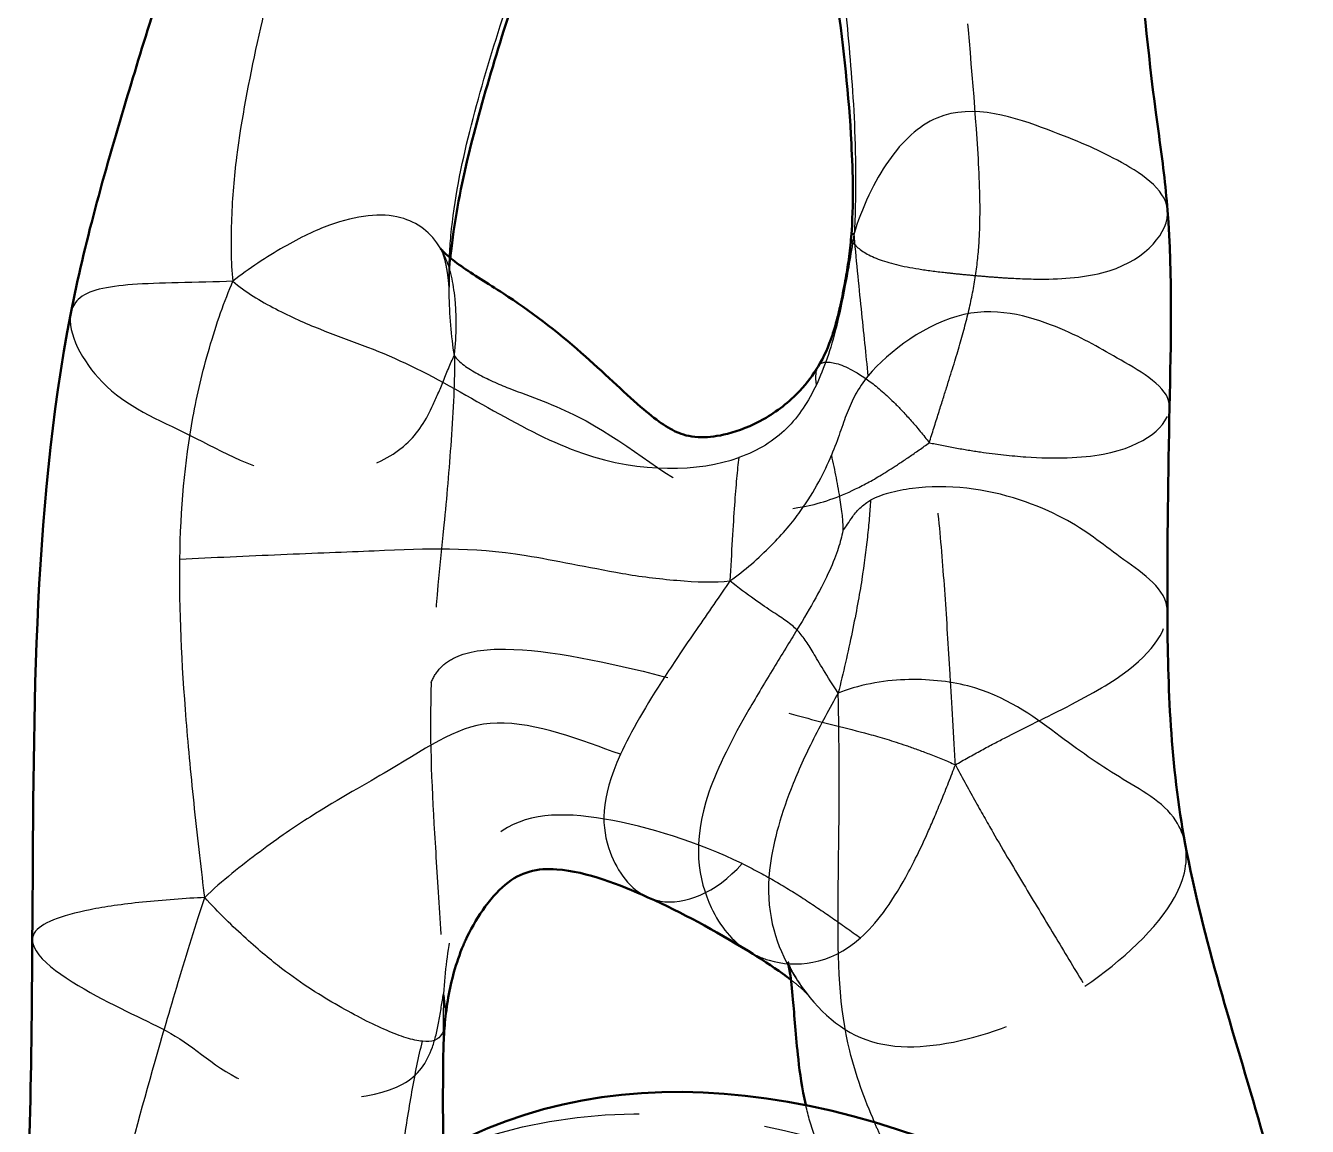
# Model space of a CAD drawing. Header units: millimetres. Extents: x 0 to 420, y 0 to 297.
# Drawn here: x 357.12 to 369.22, y 192.5 to 202.9 of the extents above; entities that cross this region are included whole.
import ezdxf

# ---------------------------------------------------------------- set-up
doc = ezdxf.new("R2010")
doc.units = ezdxf.units.MM
doc.header["$LTSCALE"] = 0.75
doc.linetypes.add('HIDDEN2', pattern=[4.7625, 3.175, -1.5875])
for name, color, linetype, lineweight in [('Hidden', 7, 'HIDDEN2', 25), ('Hidden Narrow', 7, 'HIDDEN2', 25), ('Visible', 7, 'Continuous', 50), ('Visible Narrow', 7, 'Continuous', 25)]:
    doc.layers.add(name, color=color, linetype=linetype, lineweight=lineweight)

msp = doc.modelspace()

# ---------------------------------------------------------------- linework, layer by layer
at = {"layer": 'Hidden', "extrusion": (5e-16, 3e-16, -1)}
msp.add_ellipse((366.8678, 181.2062), major_axis=(-6.2379, 10.8323), ratio=0.5780931, start_param=0, end_param=0.5565568, dxfattribs=at)
at = {"layer": 'Hidden', "extrusion": (-1.09958e-10, -7.58095e-11, -1)}
msp.add_open_spline([(361.0407, 200.7857), (361.0386, 200.7894), (361.0374, 200.791), (361.0374, 200.791)], degree=3, dxfattribs=at)
at = {"layer": 'Hidden', "extrusion": (2.4485e-12, 5.609e-13, -1)}
msp.add_open_spline([(361.1163, 200.4716), (361.1164, 200.4519), (361.1169, 200.4369), (361.1173, 200.427), (361.1174, 200.4257), (361.1174, 200.4257), (361.1174, 200.4258), (361.1173, 200.4266), (361.1172, 200.4287), (361.1166, 200.4378), (361.1159, 200.4468), (361.1137, 200.4694), (361.1123, 200.4833), (361.1078, 200.5218), (361.1042, 200.5481), (361.0988, 200.5831), (361.0976, 200.5905), (361.0951, 200.605), (361.0937, 200.6129), (361.0875, 200.6447), (361.0821, 200.6686), (361.0681, 200.7208), (361.0592, 200.746), (361.0504, 200.7676), (361.0467, 200.7749), (361.0422, 200.7831), (361.0414, 200.7845), (361.0407, 200.7857)], degree=3, knots=[0, 0, 0, 0, 0.06106045, 0.06106045, 0.07752883, 0.07752883, 0.08145089, 0.08145089, 0.09805773, 0.09805773, 0.12240527, 0.12240527, 0.14761614, 0.14761614, 0.18834656, 0.18834656, 0.2019732, 0.2019732, 0.21819326, 0.21819326, 0.26687046, 0.26687046, 0.3370841, 0.3370841, 0.39838151, 0.39838151, 0.41284373, 0.41284373, 0.41284373, 0.41284373], dxfattribs=at)
at = {"layer": 'Hidden'}
for points, knots in [([(361.1289, 200.7022), (361.1253, 200.6645), (361.1225, 200.6304), (361.1171, 200.5463), (361.1162, 200.5057), (361.1163, 200.4716)], [3.08494829, 3.08494829, 3.08494829, 3.08494829, 3.15624622, 3.15624622, 3.29134481, 3.29134481, 3.29134481, 3.29134481]), ([(364.3149, 194.059), (364.3149, 194.059), (364.3184, 194.0467), (364.3355, 194.0066), (364.3448, 193.9864), (364.3791, 193.9225), (364.4185, 193.8595), (364.4548, 193.8094)], [3.17248449, 3.17248449, 3.17248449, 3.17248449, 3.35706548, 3.35706548, 3.47150428, 3.47150428, 3.64515259, 3.64515259, 3.64515259, 3.64515259]), ([(364.4548, 193.8094), (364.4761, 193.78), (364.4911, 193.7619), (364.4992, 193.7523), (364.5003, 193.7511), (364.5003, 193.7511), (364.4973, 193.7544), (364.4813, 193.7708), (364.4608, 193.7906), (364.4091, 193.836), (364.378, 193.8615), (364.3433, 193.8885)], [0, 0, 0, 0, 0.10168716, 0.10168716, 0.13878141, 0.13878141, 0.20029916, 0.20029916, 0.32487134, 0.32487134, 0.44726252, 0.44726252, 0.44726252, 0.44726252]), ([(367.5441, 190.2657), (367.5073, 190.2801), (367.4649, 190.2967), (367.3678, 190.3353), (367.3114, 190.3581), (367.1597, 190.4213), (367.0626, 190.4637), (366.7965, 190.5887), (366.626, 190.6795), (366.3403, 190.8466), (366.2167, 190.9245), (365.9548, 191.0945), (365.8223, 191.1841), (365.6195, 191.3162), (365.5067, 191.3871), (365.3157, 191.5181), (365.2455, 191.5681), (365.135, 191.6549), (365.095, 191.688), (364.994, 191.7772), (364.9336, 191.8368), (364.8211, 191.964), (364.7688, 192.0332), (364.6621, 192.1995), (364.6126, 192.3013), (364.5346, 192.5036), (364.5063, 192.6055), (364.4841, 192.703)], [0, 0, 0, 0, 0.0632322, 0.0632322, 0.1395199, 0.1395199, 0.2673595, 0.2673595, 0.4932609, 0.4932609, 0.682827, 0.682827, 0.9314426, 0.9314426, 1.1519427, 1.1519427, 1.2657772, 1.2657772, 1.3286349, 1.3286349, 1.4283413, 1.4283413, 1.5354768, 1.5354768, 1.6816256, 1.6816256, 1.8442835, 1.8442835, 1.8442835, 1.8442835])]:
    msp.add_open_spline(points, degree=3, knots=knots, dxfattribs=at)
at = {"layer": 'Hidden Narrow'}
for points, knots in [([(366.0867, 200.5367), (366.1028, 200.6448), (366.1136, 200.753), (366.1267, 200.9724), (366.1291, 201.0836), (366.1267, 201.4251), (366.084, 202.1404), (365.9502, 203.6441), (365.7593, 205.2956), (365.6195, 206.749), (365.4269, 207.7224), (365.3108, 208.2354), (365.2665, 208.4184), (365.1671, 208.8081), (365.1119, 209.0148), (365.0616, 209.1864)], [-5, -5, -5, -5, -4.75, -4.75, -4.5, -4.5, -4, -3, -2, -1, -0.5, -0.5, -0.25, -0.25, 0, 0, 0, 0]), ([(366.0867, 200.5367), (366.1374, 200.5322), (366.1896, 200.5277), (366.296, 200.5195), (366.3502, 200.5157), (366.5144, 200.5063), (366.8492, 200.4948), (367.5961, 200.5657), (367.9145, 200.9491), (367.8982, 201.1535)], [-6, -6, -6, -6, -5.875, -5.875, -5.75, -5.75, -5.5, -5, -4.0037562, -4.0037562, -4.0037562, -4.0037562]), ([(364.9127, 200.9022), (364.9124, 200.8983), (364.9125, 200.8943), (364.9155, 200.8699), (364.9273, 200.8483), (364.9911, 200.7797), (365.1389, 200.683), (365.4606, 200.6085), (365.7107, 200.5755), (365.8449, 200.5603), (365.8912, 200.5554), (365.9867, 200.5459), (366.036, 200.5413), (366.0867, 200.5367)], [0.2001427, 0.2001427, 0.2001427, 0.2001427, 0.25, 0.25, 0.5, 0.5, 1, 1.5, 1.75, 1.75, 1.875, 1.875, 2, 2, 2, 2]), ([(361.167, 199.7806), (361.1378, 199.9617), (361.1226, 200.1715), (361.115, 200.4864), (361.116, 200.6001), (361.1207, 200.7089)], [0, 0, 0, 0, 0.25, 0.25, 0.40142633, 0.40142633, 0.40142633, 0.40142633]), ([(357.5467, 200.1822), (357.51, 199.9932), (357.8419, 199.3837), (358.6592, 199.0664), (359.6183, 198.4917), (360.6489, 198.7761), (360.8885, 199.1516), (360.9888, 199.3647), (361.0228, 199.4427), (361.092, 199.6126), (361.1272, 199.7045), (361.167, 199.7806)], [-4.7924791, -4.7924791, -4.7924791, -4.7924791, -4, -3, -2, -1, -0.5, -0.5, -0.25, -0.25, 0, 0, 0, 0]), ([(361.167, 199.7806), (361.2096, 199.7156), (361.2957, 199.6598), (361.4797, 199.5587), (361.5777, 199.5133), (361.8895, 199.3927), (362.5694, 199.1578), (363.5168, 198.3103), (364.383, 198.2906), (364.9245, 198.4942), (365.1903, 198.649), (365.3403, 198.7448), (365.3962, 198.7818), (365.52, 198.8661), (365.5879, 198.9134), (365.6496, 198.9587)], [0, 0, 0, 0, 0.25, 0.25, 0.5, 0.5, 1, 2, 3, 3.5, 3.75, 3.75, 3.875, 3.875, 4, 4, 4, 4]), ([(364.5998, 199.6775), (364.6008, 199.6791), (364.6018, 199.6807), (364.6281, 199.7188), (364.7232, 199.7425), (364.9506, 199.6388), (365.1632, 199.4806), (365.241, 199.4145), (365.3743, 199.2817), (365.4241, 199.2281), (365.5344, 199.1024), (365.5949, 199.0303), (365.6496, 198.9587)], [0.4790097, 0.4790097, 0.4790097, 0.4790097, 0.5, 0.5, 1, 1.5, 1.5, 1.75, 1.75, 1.875, 1.875, 2, 2, 2, 2]), ([(365.6496, 198.9587), (365.7217, 198.9425), (365.8104, 198.9255), (365.9784, 198.8955), (366.0577, 198.8825), (366.2815, 198.8499), (366.7081, 198.8031), (367.5739, 198.8239), (367.9141, 199.1246), (367.9175, 199.2947)], [0, 0, 0, 0, 0.125, 0.125, 0.25, 0.25, 0.5, 1, 1.9673956, 1.9673956, 1.9673956, 1.9673956]), ([(365.8965, 195.918), (365.971, 195.9624), (366.0591, 196.0109), (366.2239, 196.0998), (366.3006, 196.1401), (366.5132, 196.2488), (366.9079, 196.4426), (367.6435, 196.8224), (367.8975, 197.1745), (367.8969, 197.362)], [0, 0, 0, 0, 0.125, 0.125, 0.25, 0.25, 0.5, 1, 1.9196551, 1.9196551, 1.9196551, 1.9196551]), ([(360.9482, 196.6948), (360.969, 196.7479), (360.9983, 196.7945), (361.0751, 196.8745), (361.1227, 196.9078), (361.2953, 196.9873), (361.7596, 197.0645), (363.2212, 196.7644), (364.2726, 196.4029), (364.959, 196.2453), (365.3027, 196.1437), (365.4968, 196.0777), (365.5692, 196.0513), (365.7293, 195.9895), (365.817, 195.9542), (365.8965, 195.918)], [0, 0, 0, 0, 0.25, 0.25, 0.5, 0.5, 1, 2, 3, 3.5, 3.75, 3.75, 3.875, 3.875, 4, 4, 4, 4]), ([(360.9482, 196.6948), (360.9314, 196.2131), (360.9501, 195.7463), (360.994, 195.0336), (361.0095, 194.7832), (361.0425, 194.2565), (361.06, 193.9803), (361.0649, 193.7557)], [1, 1, 1, 1, 1.5, 1.5, 1.75, 1.75, 2, 2, 2, 2]), ([(365.8965, 195.918), (365.9508, 195.8152), (366.0156, 195.6969), (366.1376, 195.4774), (366.1949, 195.3761), (366.3555, 195.0976), (366.4571, 194.9266), (366.6556, 194.5961), (366.7524, 194.4368), (366.9399, 194.1268), (367.0307, 193.9763), (367.1178, 193.8287)], [-1, -1, -1, -1, -0.875, -0.875, -0.75, -0.75, -0.5, -0.5, -0.25, -0.25, 0, 0, 0, 0]), ([(363.8827, 194.9851), (363.4717, 195.1841), (362.521, 195.4882), (361.6533, 195.457), (361.332, 195.0051), (361.2047, 194.6642), (361.1676, 194.5205), (361.1041, 194.1729), (361.0776, 193.9691), (361.0649, 193.7557)], [-3, -3, -3, -3, -2, -1, -0.5, -0.5, -0.25, -0.25, 0, 0, 0, 0]), ([(367.1178, 193.8287), (367.4655, 194.0635), (368.0286, 194.5834), (368.0927, 195.0219), (368.0652, 195.1699)], [5, 5, 5, 5, 6, 6.6462617, 6.6462617, 6.6462617, 6.6462617]), ([(362.9941, 194.6666), (363.0305, 194.6503), (363.2847, 194.5712), (363.6326, 194.703), (363.8827, 194.9851)], [2.8206581, 2.8206581, 2.8206581, 2.8206581, 3, 4, 4, 4, 4]), ([(363.8827, 194.9851), (363.9854, 194.9354), (364.0842, 194.8827), (364.276, 194.7727), (364.3691, 194.7153), (364.552, 194.5969), (364.7318, 194.4751), (364.9099, 194.3484), (364.9997, 194.2844)], [-1, -1, -1, -1, -0.75, -0.75, -0.5, -0.5, -0.25, 0, 0, 0, 0]), ([(357.1833, 194.2644), (357.182, 194.0867), (357.963, 193.6105), (358.6259, 193.3676), (359.2537, 192.7319), (360.6625, 192.7399), (360.9085, 193.1063), (360.9846, 193.3256), (361.0054, 193.4066), (361.0377, 193.5844), (361.0492, 193.6812), (361.0649, 193.7557)], [1.1114073, 1.1114073, 1.1114073, 1.1114073, 2, 3, 4, 5, 5.5, 5.5, 5.75, 5.75, 6, 6, 6, 6]), ([(363.939, 194.1605), (363.9995, 194.1234), (364.2931, 193.9941), (364.7059, 194.024), (364.9997, 194.2844)], [2.7093926, 2.7093926, 2.7093926, 2.7093926, 3, 4, 4, 4, 4]), ([(364.3249, 194.0122), (364.3533, 193.961), (364.5588, 193.632), (365.0465, 193.1878), (366.0638, 193.2862), (366.7702, 193.5939), (367.1178, 193.8287)], [1.8255391, 1.8255391, 1.8255391, 1.8255391, 2, 3, 4, 5, 5, 5, 5]), ([(361.0649, 193.7557), (361.0601, 193.4851), (361.0585, 193.1484), (361.0591, 192.5107), (361.0614, 192.2097), (361.0737, 191.3602), (361.1145, 189.7457), (361.1662, 188.3771), (361.2702, 187.5631)], [-2, -2, -2, -2, -1.75, -1.75, -1.5, -1.5, -1, 0, 0, 0, 0])]:
    msp.add_open_spline(points, degree=3, knots=knots, dxfattribs=at)
at = {"layer": 'Hidden Narrow', "extrusion": (-2.1405e-12, -1.815e-13, -1)}
msp.add_open_spline([(361.167, 199.7806), (361.1778, 199.8746), (361.1833, 199.9684), (361.1848, 200.1487), (361.181, 200.2351), (361.158, 200.4732), (361.1276, 200.6035), (361.0685, 200.7352), (361.0539, 200.7634), (361.0382, 200.7899)], degree=3, knots=[-2, -2, -2, -2, -1.875, -1.875, -1.75, -1.75, -1.5, -1.5, -1.42663349, -1.42663349, -1.42663349, -1.42663349], dxfattribs=at)
at = {"layer": 'Hidden Narrow', "extrusion": (-1.13515e-11, 3.2836e-12, -1)}
msp.add_open_spline([(365.6496, 198.9587), (365.6776, 199.0483), (365.7082, 199.146), (365.7642, 199.324), (365.7894, 199.4043), (365.8571, 199.6189), (365.8963, 199.7451), (365.9663, 199.9852), (365.9971, 200.0991), (366.0493, 200.3208), (366.0706, 200.4287), (366.0867, 200.5367)], degree=3, knots=[0, 0, 0, 0, 0.125, 0.125, 0.25, 0.25, 0.5, 0.5, 0.75, 0.75, 1, 1, 1, 1], dxfattribs=at)
at = {"layer": 'Hidden Narrow', "extrusion": (1.4966e-12, -1.43e-13, -1)}
msp.add_open_spline([(361.167, 199.7806), (361.1716, 199.5523), (361.1552, 199.2614), (361.1163, 198.7037), (361.0938, 198.437), (361.0172, 197.6731), (360.9649, 197.1765), (360.9482, 196.6948)], degree=3, knots=[0, 0, 0, 0, 0.25, 0.25, 0.5, 0.5, 1, 1, 1, 1], dxfattribs=at)
at = {"layer": 'Hidden Narrow', "extrusion": (-5.9089e-12, -4.447e-13, -1)}
msp.add_open_spline([(365.8965, 195.918), (365.8883, 196.0483), (365.8791, 196.2056), (365.8617, 196.5025), (365.8535, 196.642), (365.8305, 197.0339), (365.8153, 197.2824), (365.7812, 197.7681), (365.7623, 198.0052), (365.7276, 198.3584), (365.7141, 198.4799), (365.6834, 198.7302), (365.6662, 198.8591), (365.6496, 198.9587)], degree=3, knots=[0, 0, 0, 0, 0.125, 0.125, 0.25, 0.25, 0.5, 0.5, 0.75, 0.75, 0.875, 0.875, 1, 1, 1, 1], dxfattribs=at)
at = {"layer": 'Hidden Narrow', "extrusion": (-1.2974e-12, 7.166e-13, -1)}
msp.add_open_spline([(364.9997, 194.2844), (365.1467, 194.4147), (365.3574, 194.6989), (365.5688, 195.1296), (365.6811, 195.3825), (365.7216, 195.4781), (365.8089, 195.6919), (365.8556, 195.8101), (365.8965, 195.918)], degree=3, knots=[4, 4, 4, 4, 4.5, 4.75, 4.75, 4.875, 4.875, 5, 5, 5, 5], dxfattribs=at)
at = {"layer": 'Hidden Narrow', "extrusion": (4.34552e-11, 1.2371e-12, -1)}
msp.add_open_spline([(361.0649, 193.7557), (361.0777, 193.663), (361.0828, 193.5845), (361.0801, 193.5091), (361.0793, 193.4973), (361.0783, 193.486)], degree=3, knots=[0, 0, 0, 0, 0.25, 0.25, 0.2997139, 0.2997139, 0.2997139, 0.2997139], dxfattribs=at)
at = {"layer": 'Hidden Narrow'}
msp.add_open_spline([(365.1861, 192.4209), (365.168, 192.4614), (365.1502, 192.5019), (365.1329, 192.5424)], degree=3, dxfattribs=at)
at = {"layer": 'Visible'}
msp.add_ellipse((367.2213, 181.4098), major_axis=(-6.2379, 10.8323), ratio=0.5780931, start_param=-1.5707963, end_param=4.712389, dxfattribs=at)
for points, knots in [([(366.9942, 210.1796), (367.0648, 209.2974), (367.0623, 208.5554), (367.2422, 206.9641), (367.3814, 206.0605), (367.5938, 204.0814), (367.6542, 203.0271), (367.8505, 201.6244), (367.8794, 201.3902), (367.8982, 201.1535)], [0, 0, 0, 0, 1.3137919, 1.3137919, 2.6215508, 2.6215508, 4.3505584, 4.3505584, 4.6942517, 4.6942517, 4.6942517, 4.6942517]), ([(357.5467, 200.1822), (357.6738, 200.8356), (357.8579, 201.4853), (358.2392, 202.7598), (358.441, 203.3954), (358.8976, 204.8784), (359.1379, 205.7306), (359.6827, 207.5655), (360.0273, 208.5406), (360.2619, 209.4644)], [0, 0, 0, 0, 0.9896978, 0.9896978, 1.8084022, 1.8084022, 2.9125662, 2.9125662, 4.2777708, 4.2777708, 4.2777708, 4.2777708]), ([(364.9127, 200.9022), (364.9373, 201.2141), (364.9281, 201.5029), (364.8915, 202.2415), (364.8389, 202.6848), (364.6965, 203.7818), (364.5951, 204.4648), (364.4114, 205.9037), (364.3312, 206.641), (364.2122, 207.5882), (364.1689, 207.8754), (364.0638, 208.3624), (363.9989, 208.5812), (363.9262, 208.7456)], [0, 0, 0, 0, 0.4320578, 0.4320578, 1.1447715, 1.1447715, 2.2140511, 2.2140511, 3.2908303, 3.2908303, 3.8642062, 3.8642062, 4.4652607, 4.4652607, 4.4652607, 4.4652607]), ([(362.9481, 207.6206), (362.8399, 207.1897), (362.7393, 206.7604), (362.4393, 205.5497), (362.2287, 204.7739), (361.8082, 203.3869), (361.5991, 202.7703), (361.3408, 201.8525), (361.2626, 201.5362), (361.1775, 201.0824), (361.1543, 200.9306), (361.1348, 200.7613), (361.1316, 200.7307), (361.1289, 200.7022)], [0, 0, 0, 0, 0.533545, 0.533545, 1.530055, 1.530055, 2.363144, 2.363144, 2.7991416, 2.7991416, 3.0309885, 3.0309885, 3.0849483, 3.0849483, 3.0849483, 3.0849483]), ([(361.0374, 200.791), (361.0374, 200.791), (361.0394, 200.7882), (361.0511, 200.774), (361.0667, 200.757), (361.1233, 200.7049), (361.1742, 200.6651), (361.3419, 200.5476), (361.4798, 200.4635), (361.8698, 200.2117), (362.1453, 200.0031), (362.5753, 199.6211), (362.7593, 199.4411), (363.067, 199.1754), (363.1825, 199.0919), (363.3456, 199.0273), (363.405, 199.0114), (363.5694, 199.0104), (363.6527, 199.019), (363.8506, 199.0697), (363.9702, 199.1162), (364.2082, 199.2501), (364.329, 199.3436), (364.496, 199.5227), (364.5536, 199.601), (364.5998, 199.6775)], [0.0386981, 0.0386981, 0.0386981, 0.0386981, 0.0896604, 0.0896604, 0.1955757, 0.1955757, 0.3770685, 0.3770685, 0.7124928, 0.7124928, 1.2478815, 1.2478815, 1.7602773, 1.7602773, 2.2003387, 2.2003387, 2.4614897, 2.4614897, 2.6365737, 2.6365737, 2.8329197, 2.8329197, 3.0404375, 3.0404375, 3.1849379, 3.1849379, 3.1849379, 3.1849379]), ([(368.0652, 195.1699), (368.2311, 194.2757), (368.5267, 193.3787), (368.8906, 192.1025), (368.9989, 191.7067), (369.1066, 190.9716), (369.1014, 190.6349), (369.0888, 190.323)], [0, 0, 0, 0, 1.2030552, 1.2030552, 1.7525037, 1.7525037, 2.2293685, 2.2293685, 2.2293685, 2.2293685]), ([(362.9941, 194.6666), (362.718, 194.7899), (362.4269, 194.9076), (362.0462, 194.937), (361.9609, 194.9338), (361.7998, 194.8873), (361.7226, 194.8489), (361.5731, 194.7245), (361.4991, 194.6387), (361.3715, 194.4555), (361.3166, 194.3576), (361.2649, 194.2447), (361.2584, 194.23), (361.2155, 194.1296), (361.1863, 194.0443), (361.1201, 193.8075), (361.0924, 193.6372), (361.0783, 193.486)], [0, 0, 0, 0, 0.6778464, 0.6778464, 0.8781616, 0.8781616, 1.0436148, 1.0436148, 1.200602, 1.200602, 1.3516619, 1.3516619, 1.3741828, 1.3741828, 1.5059446, 1.5059446, 1.7523033, 1.7523033, 1.7523033, 1.7523033]), ([(364.3433, 193.8885), (364.3187, 193.9076), (364.2922, 193.9275), (364.1688, 194.0163), (364.0576, 194.0878), (363.939, 194.1605)], [0.44726252, 0.44726252, 0.44726252, 0.44726252, 0.53426292, 0.53426292, 0.83466458, 0.83466458, 0.83466458, 0.83466458]), ([(364.4841, 192.703), (364.4838, 192.7046), (364.4834, 192.7061), (364.4482, 192.8623), (364.4285, 193.0061), (364.3881, 193.3633), (364.3766, 193.5528), (364.3536, 193.8039), (364.3439, 193.8907), (364.3254, 194.0161), (364.3163, 194.0542), (364.315, 194.0589), (364.3149, 194.059), (364.3149, 194.059)], [1.8442835, 1.8442835, 1.8442835, 1.8442835, 1.8468683, 1.8468683, 2.1051211, 2.1051211, 2.5527494, 2.5527494, 2.851095, 2.851095, 3.1524517, 3.1524517, 3.1724845, 3.1724845, 3.1724845, 3.1724845]), ([(361.0783, 193.486), (361.0714, 193.4115), (361.0672, 193.3383), (361.0637, 193.2308), (361.0628, 193.1976), (361.0616, 193.1265), (361.0611, 193.0886), (361.0603, 193.0126), (361.0601, 192.9737), (361.0595, 192.8579), (361.0594, 192.7812), (361.0595, 192.5632), (361.0602, 192.4236), (361.0614, 192.2859)], [0, 0, 0, 0, 0.12170789, 0.12170789, 0.1678476, 0.1678476, 0.21279733, 0.21279733, 0.25922845, 0.25922845, 0.35272953, 0.35272953, 0.52852807, 0.52852807, 0.52852807, 0.52852807])]:
    msp.add_open_spline(points, degree=3, knots=knots, dxfattribs=at)
at = {"layer": 'Visible', "extrusion": (-1.706e-12, 9.13e-14, -1)}
msp.add_open_spline([(367.8982, 201.1535), (367.948, 200.5273), (367.9294, 199.9053), (367.9175, 199.2947)], degree=3, dxfattribs=at)
at = {"layer": 'Visible', "extrusion": (-1.481e-12, 4.161e-13, -1)}
msp.add_open_spline([(364.5998, 199.6775), (364.6579, 199.7736), (364.6974, 199.862), (364.7503, 200.0206), (364.7654, 200.0722), (364.7907, 200.1691), (364.8011, 200.2125), (364.8274, 200.3311), (364.8429, 200.4104), (364.8688, 200.5558), (364.88, 200.6248), (364.8995, 200.7637), (364.9072, 200.8332), (364.9127, 200.9022)], degree=3, knots=[0, 0, 0, 0, 0.18184736, 0.18184736, 0.25964675, 0.25964675, 0.31701328, 0.31701328, 0.41117903, 0.41117903, 0.49490476, 0.49490476, 0.59006568, 0.59006568, 0.59006568, 0.59006568], dxfattribs=at)
at = {"layer": 'Visible'}
for points in [[(357.1833, 194.2644), (357.1985, 196.2692), (357.1733, 198.2622), (357.5467, 200.1822)], [(367.9175, 199.2947), (367.905, 198.656), (367.895, 198.0246), (367.8969, 197.362)], [(367.8969, 197.362), (367.899, 196.6635), (367.9269, 195.9155), (368.0652, 195.1699)], [(363.939, 194.1605), (363.6235, 194.3539), (363.3195, 194.5213), (362.9941, 194.6666)]]:
    msp.add_open_spline(points, degree=3, dxfattribs=at)
at = {"layer": 'Visible', "extrusion": (3.1892e-12, -2.593e-13, -1)}
msp.add_open_spline([(357.1201, 191.6793), (357.1552, 192.2462), (357.17, 192.8269), (357.1793, 193.7003), (357.1812, 193.9809), (357.1833, 194.2644)], degree=3, knots=[1.3102884, 1.3102884, 1.3102884, 1.3102884, 2.1933712, 2.1933712, 2.6045437, 2.6045437, 2.6045437, 2.6045437], dxfattribs=at)
at = {"layer": 'Visible Narrow'}
for points, knots in [([(361.781, 209.7222), (361.7163, 209.6005), (361.6436, 209.4624), (361.5099, 209.2059), (361.4489, 209.0877), (361.283, 208.7631), (361.1833, 208.5633), (360.9001, 207.9781), (360.3974, 206.8634), (359.86, 204.9673), (359.365, 203.0865), (359.1573, 202.0187), (359.0873, 201.4712), (359.0716, 201.2785), (359.0557, 200.8723), (359.0554, 200.6589), (359.0766, 200.4836)], [-4, -4, -4, -4, -3.875, -3.875, -3.75, -3.75, -3.5, -3.5, -3, -2, -1, -0.5, -0.5, -0.25, -0.25, 0, 0, 0, 0]), ([(363.9281, 209.5233), (363.9513, 209.4186), (363.9742, 209.3124), (364.0193, 209.0955), (364.0415, 208.9849), (364.1062, 208.6441), (364.2288, 207.9273), (364.3773, 206.4708), (364.6567, 204.7101), (364.8408, 203.301), (364.9228, 202.3629), (364.9476, 201.8641), (364.9522, 201.6855), (364.9542, 201.3037), (364.9515, 201.1004), (364.9405, 200.9331)], [0, 0, 0, 0, 0.25, 0.25, 0.5, 0.5, 1, 2, 3, 4, 4.5, 4.5, 4.75, 4.75, 5, 5, 5, 5]), ([(361.1207, 200.7089), (361.1238, 200.7797), (361.1286, 200.8484), (361.1671, 201.2525), (361.3583, 202.2118), (361.9415, 203.8946), (362.5042, 205.8461), (362.8018, 207.0362), (362.9187, 207.5033), (362.9333, 207.5615), (362.9481, 207.6206)], [0.4014263, 0.4014263, 0.4014263, 0.4014263, 0.5, 0.5, 1, 2, 3, 3.5, 3.5, 3.5698339, 3.5698339, 3.5698339, 3.5698339]), ([(367.8982, 201.1535), (367.8982, 201.1543), (367.8809, 201.3601), (367.3833, 201.6662), (366.888, 201.876), (365.8587, 202.2417), (365.3955, 201.806), (365.197, 201.5223), (365.1356, 201.4147), (365.0223, 201.1735), (364.9704, 201.0398), (364.9405, 200.9331)], [-4.0037562, -4.0037562, -4.0037562, -4.0037562, -4, -3, -2, -1, -0.5, -0.5, -0.25, -0.25, 0, 0, 0, 0]), ([(361.0382, 200.7899), (360.9471, 200.9438), (360.6677, 201.153), (360.2479, 201.1061), (359.8573, 200.9642), (359.7132, 200.8952), (359.3973, 200.7137), (359.2256, 200.6013), (359.0766, 200.4836)], [-1.4266335, -1.4266335, -1.4266335, -1.4266335, -1, -0.5, -0.5, -0.25, -0.25, 0, 0, 0, 0]), ([(364.9405, 200.9331), (364.9152, 200.7637), (364.8857, 200.5932), (364.8281, 200.2929), (364.7999, 200.1631), (364.7176, 199.8348), (364.6579, 199.6614), (364.5834, 199.5051)], [0, 0, 0, 0, 0.25, 0.25, 0.5, 0.5, 1, 1, 1, 1]), ([(365.0722, 199.5885), (365.0634, 199.6878), (365.0533, 199.7908), (365.0316, 200.0029), (365.0201, 200.1121), (364.9967, 200.3354), (364.9847, 200.4533), (364.9604, 200.7014), (364.948, 200.8317), (364.9405, 200.9331)], [0, 0, 0, 0, 0.25, 0.25, 0.5, 0.5, 0.75, 0.75, 1, 1, 1, 1]), ([(359.0766, 200.4836), (358.9146, 200.4743), (358.7268, 200.473), (358.395, 200.4655), (358.2509, 200.4594), (357.8845, 200.4339), (357.632, 200.3815), (357.5563, 200.2316), (357.5467, 200.1822)], [-6, -6, -6, -6, -5.75, -5.75, -5.5, -5.5, -5, -4.7924791, -4.7924791, -4.7924791, -4.7924791]), ([(358.5758, 197.8591), (358.5831, 198.3344), (358.6224, 198.7731), (358.7374, 199.4102), (358.7891, 199.6279), (358.9193, 200.0742), (358.9977, 200.3026), (359.0766, 200.4836)], [-1, -1, -1, -1, -0.5, -0.5, -0.25, -0.25, 0, 0, 0, 0]), ([(359.0766, 200.4836), (359.1899, 200.3811), (359.3375, 200.2959), (359.6235, 200.1476), (359.7619, 200.0845), (360.163, 199.9283), (360.968, 199.6551), (362.3871, 198.6486), (363.4744, 198.6861), (363.8504, 198.8174)], [-4, -4, -4, -4, -3.75, -3.75, -3.5, -3.5, -3, -2, -1, -1, -1, -1]), ([(367.9175, 199.2947), (367.9176, 199.3005), (367.9132, 199.4811), (367.4053, 199.762), (366.9788, 200.0239), (365.9929, 200.3558), (365.2662, 199.824), (365.0722, 199.5885)], [1.9673956, 1.9673956, 1.9673956, 1.9673956, 2, 3, 4, 5, 6, 6, 6, 6]), ([(364.5834, 199.5051), (364.5791, 199.5447), (364.5776, 199.5798), (364.583, 199.6369), (364.5891, 199.6597), (364.5998, 199.6775)], [0, 0, 0, 0, 0.25, 0.25, 0.47900973, 0.47900973, 0.47900973, 0.47900973]), ([(365.0722, 199.5885), (365.0237, 199.5296), (364.9479, 199.4157), (364.8973, 199.301), (364.8509, 199.1818), (364.8298, 199.1199), (364.7831, 198.9875), (364.7575, 198.9169), (364.7255, 198.8398)], [6, 6, 6, 6, 6.25, 6.5, 6.5, 6.75, 6.75, 7, 7, 7, 7]), ([(363.8504, 198.8174), (363.844, 198.7598), (363.8373, 198.6943), (363.8237, 198.5453), (363.8168, 198.4619), (363.8035, 198.2753), (363.7966, 198.1667), (363.7822, 197.9188), (363.7747, 197.7795), (363.7675, 197.6545)], [-1, -1, -1, -1, -0.75, -0.75, -0.5, -0.5, -0.25, -0.25, 0, 0, 0, 0]), ([(367.8969, 197.362), (367.8969, 197.3783), (367.8793, 197.5943), (367.4046, 197.8898), (367.0089, 198.2441), (366.1879, 198.5528), (365.6493, 198.5464), (365.4098, 198.5162), (365.3349, 198.5017), (365.2013, 198.4644), (365.1426, 198.4417), (365.0951, 198.4153)], [1.9196551, 1.9196551, 1.9196551, 1.9196551, 2, 3, 4, 5, 5.5, 5.5, 5.75, 5.75, 6, 6, 6, 6]), ([(365.0951, 198.4153), (365.0916, 198.3606), (365.0876, 198.3043), (365.0778, 198.1881), (365.0721, 198.1282), (365.0521, 197.9424), (365.035, 197.8105), (364.99, 197.5212), (364.9596, 197.3563), (364.8828, 196.9863), (364.8364, 196.781), (364.7897, 196.5948)], [-1, -1, -1, -1, -0.875, -0.875, -0.75, -0.75, -0.5, -0.5, -0.25, -0.25, 0, 0, 0, 0]), ([(364.8345, 198.1284), (364.8472, 198.1432), (364.8566, 198.1569), (364.881, 198.193), (364.896, 198.2153), (364.9316, 198.2684), (364.9749, 198.3288), (365.0475, 198.3889), (365.0951, 198.4153)], [-7, -7, -7, -7, -6.75, -6.75, -6.5, -6.5, -6.25, -6, -6, -6, -6]), ([(358.5758, 197.8591), (358.7317, 197.8672), (358.8913, 197.8749), (359.2115, 197.8895), (359.3719, 197.8965), (359.8443, 197.9164), (360.7526, 197.9524), (361.4889, 197.9881), (362.4246, 197.7824), (362.9173, 197.6964), (363.0887, 197.6745), (363.4459, 197.6445), (363.6318, 197.6362), (363.7675, 197.6545)], [0, 0, 0, 0, 0.25, 0.25, 0.5, 0.5, 1, 2, 2.5, 2.5, 2.75, 2.75, 3, 3, 3, 3]), ([(358.8108, 194.6651), (358.7823, 194.9032), (358.7465, 195.2094), (358.6845, 195.7949), (358.6582, 196.0742), (358.5934, 196.8721), (358.5686, 197.3839), (358.5758, 197.8591)], [-2, -2, -2, -2, -1.75, -1.75, -1.5, -1.5, -1, -1, -1, -1]), ([(363.7675, 197.6545), (363.6764, 197.5182), (363.559, 197.351), (363.3432, 197.0371), (363.2447, 196.8903), (362.9777, 196.4804), (362.8302, 196.2294), (362.7336, 196.0171)], [0, 0, 0, 0, 0.25, 0.25, 0.5, 0.5, 1, 1, 1, 1]), ([(364.4004, 197.1905), (364.3715, 197.2193), (364.3065, 197.2724), (364.2227, 197.328), (364.1255, 197.391), (364.0664, 197.4315), (363.9271, 197.5303), (363.847, 197.5886), (363.7675, 197.6545)], [0, 0, 0, 0, 0.25, 0.5, 0.5, 0.75, 0.75, 1, 1, 1, 1]), ([(364.4004, 197.1905), (364.3335, 197.0801), (364.2584, 196.9591), (364.1034, 196.7053), (364.0234, 196.5725), (363.7929, 196.1706), (363.3702, 195.3526), (363.5167, 194.5831), (363.7914, 194.251), (363.939, 194.1605)], [0, 0, 0, 0, 0.25, 0.25, 0.5, 0.5, 1, 2, 2.7093926, 2.7093926, 2.7093926, 2.7093926]), ([(368.0652, 195.1699), (368.0502, 195.2509), (367.9324, 195.5333), (367.428, 195.7923), (366.8776, 196.1861), (366.2464, 196.666), (365.6286, 196.7287), (365.3131, 196.7178), (365.2054, 196.7051), (364.9846, 196.6616), (364.8716, 196.6308), (364.7897, 196.5948)], [6.6462617, 6.6462617, 6.6462617, 6.6462617, 7, 8, 9, 10, 10.5, 10.5, 10.75, 10.75, 11, 11, 11, 11]), ([(364.7897, 196.5948), (364.7101, 196.4574), (364.6204, 196.2911), (364.4648, 195.9768), (364.399, 195.8288), (364.2373, 195.412), (364.0479, 194.7248), (364.1902, 194.2542), (364.3249, 194.0122)], [0, 0, 0, 0, 0.25, 0.25, 0.5, 0.5, 1, 1.8255391, 1.8255391, 1.8255391, 1.8255391]), ([(365.1329, 192.5424), (365.0379, 192.7641), (364.8074, 193.3856), (364.7781, 194.2601), (364.7963, 195.1696), (364.8003, 195.665), (364.8001, 195.8433), (364.7967, 196.2262), (364.7935, 196.4308), (364.7897, 196.5948)], [0.4363172, 0.4363172, 0.4363172, 0.4363172, 1, 2, 2.5, 2.5, 2.75, 2.75, 3, 3, 3, 3]), ([(362.7336, 196.0171), (362.3805, 196.145), (361.4718, 196.4973), (360.8304, 196.0106), (360.0884, 195.6043), (359.6631, 195.3356), (359.5057, 195.2265), (359.1598, 194.9691), (358.9713, 194.8208), (358.8108, 194.6651)], [0, 0, 0, 0, 1, 2, 2.5, 2.5, 2.75, 2.75, 3, 3, 3, 3]), ([(362.7336, 196.0171), (362.5405, 195.5927), (362.5602, 195.1026), (362.8274, 194.7411), (362.9941, 194.6666)], [1, 1, 1, 1, 2, 2.8206581, 2.8206581, 2.8206581, 2.8206581]), ([(358.8108, 194.6651), (358.6327, 194.6567), (358.4157, 194.641), (358.0335, 194.6016), (357.8682, 194.5778), (357.4501, 194.4944), (357.2162, 194.405), (357.1835, 194.2867), (357.1833, 194.2644)], [0, 0, 0, 0, 0.25, 0.25, 0.5, 0.5, 1, 1.1114073, 1.1114073, 1.1114073, 1.1114073]), ([(357.8993, 191.4887), (357.9269, 191.594), (358.066, 192.1242), (358.212, 192.662), (358.4081, 193.3509), (358.481, 193.5996), (358.6415, 194.135), (358.7293, 194.4218), (358.8108, 194.6651)], [0.8749426, 0.8749426, 0.8749426, 0.8749426, 1, 1.5, 1.5, 1.75, 1.75, 2, 2, 2, 2]), ([(360.6473, 192.0485), (360.6585, 192.1302), (360.6697, 192.2101), (360.7084, 192.4801), (360.7364, 192.6611), (360.7967, 193.0011), (360.8291, 193.16), (360.8655, 193.3075)], [1.39816914, 1.39816914, 1.39816914, 1.39816914, 1.5, 1.5, 1.75, 1.75, 2, 2, 2, 2])]:
    msp.add_open_spline(points, degree=3, knots=knots, dxfattribs=at)
msp.add_open_spline([(364.9405, 200.9331), (364.922, 200.9304), (364.9139, 200.9176), (364.9127, 200.9022)], degree=3, dxfattribs=at)
at = {"layer": 'Visible Narrow', "extrusion": (1.3485e-12, -1.3237e-12, -1)}
msp.add_open_spline([(364.5834, 199.5051), (364.5462, 199.427), (364.4643, 199.2793), (364.3609, 199.1515), (364.2432, 199.035), (364.1773, 198.9825), (364.0278, 198.8901), (363.9443, 198.8502), (363.8504, 198.8174)], degree=3, knots=[1, 1, 1, 1, 1.25, 1.5, 1.5, 1.75, 1.75, 2, 2, 2, 2], dxfattribs=at)
at = {"layer": 'Visible Narrow', "extrusion": (-8.5e-13, 6.151e-13, -1)}
msp.add_open_spline([(363.7675, 197.6545), (363.9077, 197.7501), (364.042, 197.8719), (364.2684, 198.101), (364.3604, 198.2083), (364.5022, 198.4082), (364.6165, 198.5959), (364.6935, 198.7628), (364.7255, 198.8398)], degree=3, knots=[-2, -2, -2, -2, -1.75, -1.75, -1.5, -1.5, -1.25, -1, -1, -1, -1], dxfattribs=at)
at = {"layer": 'Visible Narrow', "extrusion": (-6.4676e-12, -1.1411e-12, -1)}
msp.add_open_spline([(364.7255, 198.8398), (364.7331, 198.8051), (364.7407, 198.7695), (364.7554, 198.698), (364.7626, 198.662), (364.7832, 198.555), (364.7956, 198.4849), (364.8157, 198.3567), (364.823, 198.3012), (364.8299, 198.2309), (364.8315, 198.2097), (364.8337, 198.1687), (364.8343, 198.1489), (364.8345, 198.1284)], degree=3, knots=[-1, -1, -1, -1, -0.875, -0.875, -0.75, -0.75, -0.5, -0.5, -0.25, -0.25, -0.125, -0.125, 0, 0, 0, 0], dxfattribs=at)
at = {"layer": 'Visible Narrow', "extrusion": (2.212e-12, -8.572e-13, -1)}
msp.add_open_spline([(364.8345, 198.1284), (364.8224, 198.0727), (364.8101, 198.0209), (364.77, 197.8989), (364.7423, 197.8287), (364.6713, 197.6698), (364.6281, 197.5852), (364.5262, 197.4008), (364.4674, 197.301), (364.4004, 197.1905)], degree=3, knots=[0, 0, 0, 0, 0.25, 0.25, 0.5, 0.5, 0.75, 0.75, 1, 1, 1, 1], dxfattribs=at)
at = {"layer": 'Visible Narrow', "extrusion": (1.59788e-11, 1.05947e-11, -1)}
msp.add_open_spline([(364.7897, 196.5948), (364.7366, 196.6739), (364.6908, 196.7485), (364.6123, 196.8779), (364.5796, 196.9328), (364.5275, 197.0228), (364.5037, 197.0612), (364.4669, 197.1134), (364.4545, 197.1298), (364.4284, 197.1612), (364.4149, 197.1761), (364.4004, 197.1905)], degree=3, knots=[0, 0, 0, 0, 0.25, 0.25, 0.5, 0.5, 0.75, 0.75, 0.875, 0.875, 1, 1, 1, 1], dxfattribs=at)
at = {"layer": 'Visible Narrow', "extrusion": (-6.677e-13, -1.0549e-12, -1)}
msp.add_open_spline([(360.8655, 193.3075), (360.8209, 193.312), (360.7695, 193.3235), (360.6554, 193.3587), (360.5926, 193.3824), (360.3903, 193.4696), (360.0831, 193.6281), (359.7349, 193.8445), (359.4369, 194.0714), (359.325, 194.1657), (359.0758, 194.3916), (358.9385, 194.5232), (358.8108, 194.6651)], degree=3, knots=[-2, -2, -2, -2, -1.75, -1.75, -1.5, -1.5, -1, -0.5, -0.5, -0.25, -0.25, 0, 0, 0, 0], dxfattribs=at)
at = {"layer": 'Visible Narrow', "extrusion": (1.6656e-12, -1.3091e-12, -1)}
msp.add_open_spline([(361.0783, 193.486), (361.0741, 193.4406), (361.065, 193.4054), (361.034, 193.3487), (361.0098, 193.3283), (360.9479, 193.3054), (360.91, 193.303), (360.8655, 193.3075)], degree=3, knots=[0.2997139, 0.2997139, 0.2997139, 0.2997139, 0.5, 0.5, 0.75, 0.75, 1, 1, 1, 1], dxfattribs=at)

doc.saveas('drawing.dxf')
